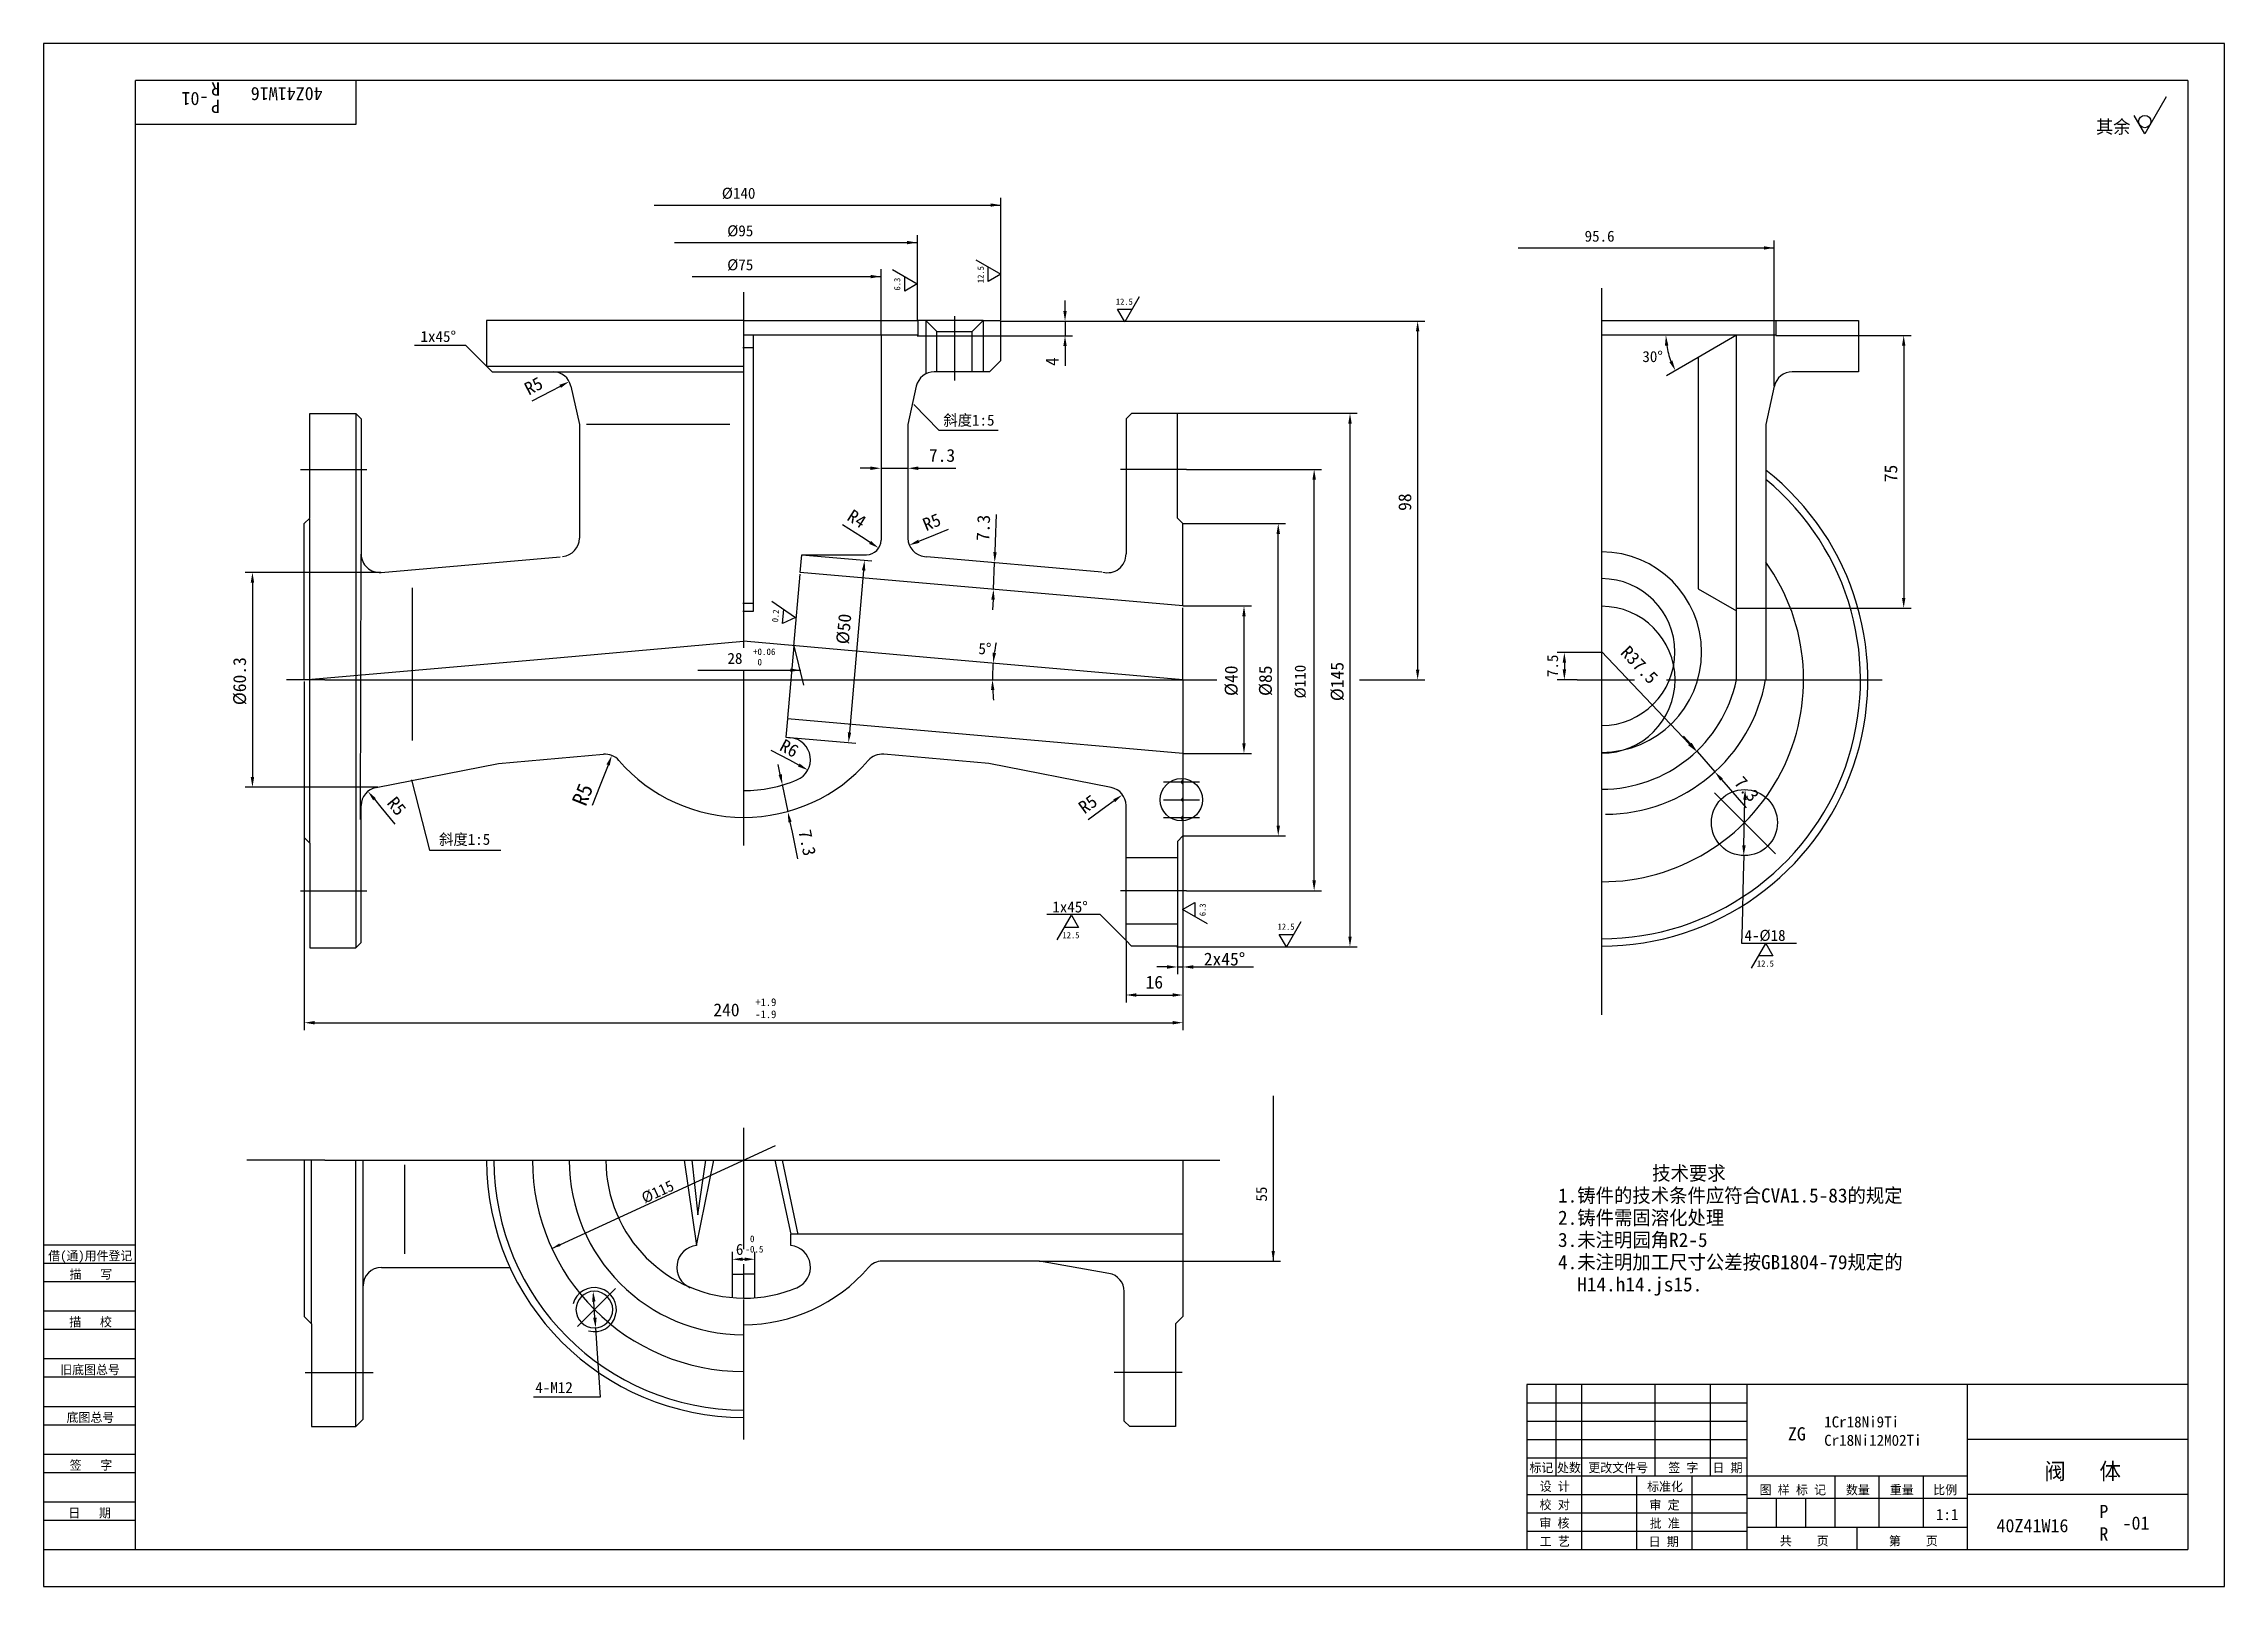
# Model space of a CAD drawing. Header units: metres. Extents: x 0 to 594, y 0 to 420.
import ezdxf

# ---------------------------------------------------------------- set-up
doc = ezdxf.new("R2010")
doc.units = ezdxf.units.M
for name, color, linetype in [('B', 3, 'Continuous'), ('C', 6, 'Continuous'), ('D', 1, 'Continuous'), ('FL', 5, 'Continuous'), ('HA', 5, 'Continuous'), ('T', 7, 'Continuous'), ('TL', 4, 'Continuous')]:
    doc.layers.add(name, color=color, linetype=linetype)

# ---------------------------------------------------------------- blocks, each defined once
blk = doc.blocks.new('TUKUN2')
at = {"layer": 'FL'}
for p, q in [((594, 420), (0, 420)), ((0, 420), (0, 0)), ((594, 0), (594, 420)), ((0, 83), (25, 83)), ((0, 75), (25, 75)), ((0, 70), (25, 70)), ((0, 62), (25, 62)), ((0, 57), (25, 57)), ((412, 30), (412, 55)), ((419, 10), (419, 55)), ((439, 30), (439, 55)), ((454, 30), (454, 55)), ((0, 49), (25, 49)), ((404, 50), (464, 50)), ((0, 44), (25, 44)), ((404, 45), (464, 45)), ((0, 36), (25, 36)), ((404, 40), (464, 40)), ((0, 31), (25, 31)), ((404, 35), (464, 35)), ((449, 10), (449, 30)), ((404, 25), (464, 25)), ((0, 23), (25, 23)), ((0, 18), (25, 18)), ((404, 20), (464, 20)), ((404, 15), (464, 15)), ((0, 0), (594, 0))]:
    blk.add_line(p, q, dxfattribs=at)
at = {"layer": 'TL'}
for p, q in [((584, 410), (25, 410)), ((25, 10), (25, 410)), ((85, 410), (85, 398)), ((584, 410), (584, 10)), ((85, 398), (25, 398)), ((0, 93), (25, 93)), ((0, 88), (25, 88)), ((584, 55), (404, 55)), ((404, 55), (404, 10)), ((464, 10), (464, 55)), ((524, 10), (524, 55)), ((584, 40), (524, 40)), ((524, 30), (404, 30)), ((434, 10), (434, 30)), ((488, 16), (488, 30)), ((500, 16), (500, 30)), ((512, 16), (512, 30)), ((464, 24), (524, 24)), ((472, 16), (472, 24)), ((480, 16), (480, 24)), ((584, 25), (524, 25)), ((524, 16), (464, 16)), ((494, 10), (494, 16)), ((0, 10), (584, 10))]:
    blk.add_line(p, q, dxfattribs=at)
at = {"layer": 'T'}
for s, p in [('借(通)用件登记', (1.26, 88.76)), ('描   写', (7.09, 83.76)), ('描   校', (6.98, 70.76)), ('旧底图总号', (4.52, 57.76)), ('底图总号', (6.25, 44.76)), ('签   字', (7.1, 31.76)), ('标记', (404.71, 31.07)), ('处数', (412.22, 31.07)), ('更改文件号', (420.75, 31.07)), ('签 字', (442.53, 31.07)), ('日 期', (454.57, 31.07)), ('校 对', (407.48, 20.99)), ('设 计', (407.5, 25.99)), ('标准化', (436.77, 25.93)), ('审 定', (437.39, 20.93)), ('图 样 标 记', (467.4, 25.04)), ('数量', (490.92, 25.04)), ('重量', (502.88, 25.04)), ('比例', (514.7, 25.04)), ('日   期', (6.72, 18.76)), ('审 核', (407.41, 15.99)), ('批 准', (437.46, 15.93)), ('工 艺', (407.52, 10.99)), ('日 期', (437.18, 10.93)), ('共    页', (472.91, 11.13)), ('第    页', (502.62, 11.13))]:
    blk.add_text(s, height=2.5, dxfattribs=at).set_placement(p)

msp = doc.modelspace()

# ---------------------------------------------------------------- linework, layer by layer
at = {"layer": 'B'}
msp.add_arc((424.38, 246.82), 20, 270, 359.99, dxfattribs=at)
at = {"layer": 'C'}
for p, q in [((190.67, 352.36), (190.67, 255.52)), ((424.38, 353.47), (424.38, 217.02)), ((248.11, 345.78), (248.11, 328.29)), ((70, 304.1), (88.02, 304.1)), ((311.34, 304.1), (293.32, 304.1)), ((140.75, 252.92), (190.67, 257.29)), ((240.59, 252.92), (190.67, 257.29)), ((71.01, 246.82), (140.75, 252.92)), ((310.32, 246.82), (240.59, 252.92)), ((76.6, 246.82), (66.17, 246.82)), ((76.6, 246.82), (319.56, 246.82)), ((190.67, 249.42), (190.67, 216.72)), ((417.75, 246.82), (433.3, 246.82)), ((442.01, 246.82), (500.82, 246.82)), ((190.67, 216.72), (190.67, 209.38)), ((305.03, 219.07), (314.81, 219.07)), ((305.03, 214.17), (314.81, 214.17)), ((424.38, 216.84), (424.38, 210.41)), ((455.16, 216.04), (468.92, 202.27)), ((190.67, 209.38), (190.67, 201.74)), ((305.03, 209.28), (314.81, 209.28)), ((424.38, 210.41), (424.38, 155.57)), ((468.92, 202.27), (471.75, 199.44)), ((70, 189.38), (88.02, 189.38)), ((311.34, 189.38), (293.32, 189.38)), ((190.67, 124.79), (190.67, 94.35)), ((76.6, 116), (55.36, 116)), ((76.6, 116), (292.44, 116)), ((292.44, 116), (320.4, 116)), ((190.67, 94.35), (190.67, 91.81)), ((190.67, 87.72), (190.67, 78.5)), ((155.74, 81.07), (145.41, 70.74)), ((190.67, 78.08), (190.67, 71.33)), ((190.67, 71.2), (190.67, 53.33)), ((71.23, 58.18), (89.78, 58.18)), ((310.11, 58.18), (291.56, 58.18)), ((190.67, 53.33), (190.67, 40.02))]:
    msp.add_line(p, q, dxfattribs=at)
for centre, radius, start, end in [((424.38, 246.82), 55, 270, 35.56), ((190.67, 116), 57.5, 180, 270)]:
    msp.add_arc(centre, radius, start, end, dxfattribs=at)
at = {"layer": 'D'}
for p, q in [((578.17, 405.54), (572.32, 395.4)), ((572.32, 395.4), (569.39, 400.47)), ((166.29, 376.05), (260.74, 376.05)), ((260.74, 344.78), (260.74, 378.05)), ((171.81, 365.84), (238.01, 365.84)), ((238.01, 344.78), (238.01, 367.84)), ((401.65, 364.38), (471.41, 364.38)), ((471.41, 326.75), (471.41, 366.38)), ((176.67, 356.58), (228.11, 356.58)), ((228.11, 340.59), (228.11, 358.58)), ((231.19, 358.49), (237.95, 354.58)), ((234.57, 352.63), (234.57, 356.53)), ((253.94, 361.14), (260.7, 357.24)), ((257.32, 355.28), (257.32, 359.19)), ((260.7, 357.24), (257.32, 355.28)), ((237.95, 354.58), (234.57, 352.63)), ((298.39, 351.05), (294.49, 344.29)), ((240.3, 344.67), (240.3, 330.12)), ((255.91, 344.67), (255.91, 330.73)), ((278.21, 347.24), (278.21, 350.04)), ((292.54, 347.67), (296.44, 347.67)), ((294.49, 344.29), (292.54, 347.67)), ((237.93, 340.44), (280.21, 340.44)), ((260.72, 344.44), (280.21, 344.44)), ((278.21, 344.44), (278.21, 340.44)), ((280.21, 344.44), (376.26, 344.44)), ((374.26, 341.64), (374.26, 249.61)), ((471.8, 340.56), (508.65, 340.56)), ((115.01, 337.83), (101.04, 337.83)), ((120.67, 332.17), (115.01, 337.83)), ((278.21, 337.64), (278.21, 334.84)), ((278.21, 334.84), (278.21, 332.25)), ((450.68, 334.59), (442.02, 329.59)), ((506.65, 337.76), (506.65, 269.09)), ((138.22, 325.39), (132.98, 322.63)), ((140.7, 326.7), (138.22, 325.39)), ((237.02, 321.78), (243.83, 314.77)), ((308.7, 319.37), (357.83, 319.37)), ((355.83, 316.57), (355.83, 176.92)), ((243.83, 314.77), (259.98, 314.77)), ((225.22, 304.4), (222.42, 304.4)), ((228.02, 304.4), (235.45, 304.4)), ((238.25, 304.4), (241.05, 304.4)), ((241.05, 304.4), (248.48, 304.4)), ((311.34, 304.1), (348.07, 304.1)), ((346.07, 192.18), (346.07, 301.3)), ((259.28, 284.36), (259.59, 291.77)), ((222.76, 285.7), (217.63, 288.98)), ((225.12, 284.19), (222.76, 285.7)), ((238.38, 284.52), (240.96, 285.59)), ((240.96, 285.59), (246.44, 287.86)), ((310.32, 289.32), (338.29, 289.32)), ((336.29, 207.12), (336.29, 286.52)), ((206.49, 280.84), (225.59, 279.17)), ((259.16, 281.56), (259.28, 284.36)), ((91.83, 276.06), (54.88, 276.06)), ((56.88, 273.26), (56.88, 220.37)), ((223.36, 276.55), (219.5, 232.48)), ((258.73, 271.44), (259.04, 278.76)), ((198.39, 268.26), (204.78, 263.78)), ((258.61, 268.65), (258.49, 265.85)), ((201.25, 262.13), (201.59, 266.02)), ((204.78, 263.78), (201.25, 262.13)), ((310.32, 266.9), (328.96, 266.9)), ((326.96, 264.1), (326.96, 229.54)), ((461.08, 266.29), (508.65, 266.29)), ((204.33, 256.09), (206.94, 245.32)), ((424.3, 254.27), (412.22, 254.27)), ((414.22, 251.47), (414.22, 249.62)), ((448.26, 229.35), (424.38, 254.52)), ((178.16, 249.42), (206.21, 249.42)), ((358.39, 246.81), (376.26, 246.81)), ((417.75, 246.82), (412.22, 246.82)), ((203.23, 224.89), (198.15, 227.6)), ((202.15, 231.19), (221.25, 229.52)), ((310.32, 226.74), (328.96, 226.74)), ((448.54, 229.37), (446.69, 231.47)), ((450.38, 227.26), (455.18, 221.77)), ((153.75, 223.61), (151.56, 218.11)), ((200.65, 221), (200.09, 223.75)), ((205.7, 223.58), (203.23, 224.89)), ((91.08, 217.57), (54.88, 217.57)), ((90.12, 214.28), (91.89, 212.11)), ((100.22, 219.56), (105.1, 200.39)), ((151.56, 218.11), (149.37, 212.6)), ((201.21, 218.26), (202.73, 210.83)), ((291.6, 213.87), (289.34, 212.22)), ((457.03, 219.67), (458.87, 217.56)), ((458.87, 217.56), (463.76, 211.97)), ((463.13, 201.73), (463.41, 214.13)), ((91.89, 212.11), (95.65, 207.53)), ((203.3, 208.08), (203.86, 205.34)), ((289.34, 212.22), (284.56, 208.72)), ((71.01, 203.83), (71.01, 151.45)), ((203.86, 205.34), (205.35, 198.07)), ((310.32, 204.32), (338.29, 204.32)), ((310.32, 204.32), (310.32, 166.63)), ((105.1, 200.39), (124.58, 200.39)), ((463.07, 198.93), (462.94, 193.33)), ((462.94, 193.33), (462.64, 180.08)), ((310.23, 184.24), (313.61, 186.19)), ((316.99, 180.34), (310.23, 184.24)), ((311.34, 189.38), (348.07, 189.38)), ((313.61, 186.19), (313.61, 182.29)), ((287.75, 182.89), (273.29, 182.89)), ((276.04, 175.99), (279.95, 182.75)), ((281.9, 179.37), (278, 179.37)), ((279.95, 182.75), (281.9, 179.37)), ((294.83, 175.82), (287.75, 182.89)), ((342.44, 180.89), (338.53, 174.13)), ((462.64, 180.08), (462.45, 175.12)), ((294.83, 175.82), (294.83, 158.99)), ((308.7, 174.12), (357.83, 174.12)), ((308.83, 174.32), (308.83, 166.63)), ((336.58, 177.51), (340.49, 177.51)), ((338.53, 174.13), (336.58, 177.51)), ((462.45, 175.12), (477.42, 175.12)), ((465.2, 168.28), (469.1, 175.04)), ((469.1, 175.04), (471.05, 171.66)), ((306.03, 168.63), (303.23, 168.63)), ((308.83, 168.63), (310.32, 168.63)), ((310.32, 166.63), (310.32, 158.99)), ((313.12, 168.63), (315.92, 168.63)), ((315.92, 168.63), (329.51, 168.63)), ((471.05, 171.66), (467.15, 171.66)), ((297.63, 160.99), (307.52, 160.99)), ((310.32, 158.99), (310.32, 151.45)), ((73.81, 153.45), (307.52, 153.45)), ((334.92, 133.57), (334.92, 88.49)), ((138.42, 92), (199.38, 120)), ((187.6, 84.98), (187.6, 91.05)), ((193.73, 84.98), (193.73, 91.05)), ((190.4, 89.05), (190.93, 89.05)), ((271.18, 88.49), (336.92, 88.49)), ((150.16, 73.14), (149.86, 77.53)), ((150.35, 70.35), (150.73, 64.76)), ((150.73, 64.76), (151.62, 51.54)), ((151.62, 51.54), (133.41, 51.54))]:
    msp.add_line(p, q, dxfattribs=at)
msp.add_circle((572.32, 398.78), 1.69, dxfattribs=at)
for centre, radius, start, end in [((461.08, 340.59), 19.19, 188.37, 201.63), ((310.32, 246.82), 51.88, 168.81, 171.91), ((310.32, 246.82), 51.88, 175, 180), ((310.32, 246.82), 51.88, 183.09, 186.19)]:
    msp.add_arc(centre, radius, start, end, dxfattribs=at)
for points in [[(257.94, 376.5), (260.74, 376.05), (257.94, 375.6)], [(235.21, 366.29), (238.01, 365.84), (235.21, 365.39)], [(468.61, 364.83), (471.41, 364.38), (468.61, 363.93)], [(225.31, 357.03), (228.11, 356.58), (225.31, 356.13)], [(277.74, 347.24), (278.68, 347.24), (278.21, 344.44)], [(277.74, 337.64), (278.68, 337.64), (278.21, 340.44)], [(373.79, 341.64), (374.73, 341.64), (374.26, 344.44)], [(441.62, 337.76), (442.55, 337.83), (441.88, 340.59)], [(506.18, 337.76), (507.11, 337.76), (506.65, 340.56)], [(443.66, 333.71), (442.82, 333.31), (444.46, 330.99)], [(140.91, 326.29), (140.48, 327.11), (143.17, 328)], [(355.37, 316.57), (356.3, 316.57), (355.83, 319.37)], [(225.22, 304.87), (225.22, 303.93), (228.02, 304.4)], [(238.25, 304.87), (238.25, 303.93), (235.45, 304.4)], [(345.6, 301.3), (346.54, 301.3), (346.07, 304.1)], [(335.82, 286.52), (336.76, 286.52), (336.29, 289.32)], [(222.89, 276.59), (223.82, 276.51), (223.6, 279.34)], [(224.87, 283.8), (225.37, 284.59), (227.48, 282.68)], [(238.56, 284.09), (238.2, 284.95), (235.79, 283.45)], [(258.69, 281.58), (259.62, 281.54), (259.04, 278.76)], [(56.41, 273.26), (57.35, 273.26), (56.88, 276.06)], [(258.14, 268.67), (259.07, 268.63), (258.73, 271.44)], [(506.18, 269.09), (507.11, 269.09), (506.65, 266.29)], [(326.49, 264.1), (327.42, 264.1), (326.96, 266.9)], [(203.41, 249.87), (206.21, 249.42), (203.41, 248.97)], [(259.42, 254.07), (258.5, 254.18), (258.64, 251.34)], [(373.79, 249.61), (374.73, 249.61), (374.26, 246.81)], [(413.76, 251.47), (414.69, 251.47), (414.22, 254.27)], [(413.76, 249.62), (414.69, 249.62), (414.22, 246.82)], [(258.05, 244.01), (258.99, 244.03), (258.44, 246.82)], [(219.04, 232.52), (219.97, 232.44), (219.26, 229.69)], [(154.18, 223.44), (153.31, 223.78), (154.78, 226.21)], [(326.49, 229.54), (327.42, 229.54), (326.96, 226.74)], [(447.92, 229.03), (448.59, 229.67), (450.18, 227.32)], [(448.89, 229.67), (448.19, 229.06), (450.38, 227.26)], [(56.41, 220.37), (57.35, 220.37), (56.88, 217.57)], [(201.11, 221.1), (200.19, 220.91), (201.21, 218.26)], [(205.48, 223.16), (205.92, 223.99), (208.17, 222.26)], [(457.38, 219.97), (456.68, 219.36), (455.18, 221.77)], [(89.76, 213.98), (90.48, 214.57), (88.34, 216.44)], [(291.88, 213.5), (291.33, 214.25), (293.86, 215.53)], [(463.87, 214.12), (462.94, 214.14), (463.47, 216.93)], [(203.75, 208.18), (202.84, 207.99), (202.73, 210.83)], [(335.82, 207.12), (336.76, 207.12), (336.29, 204.32)], [(463.6, 201.72), (462.66, 201.74), (463.07, 198.93)], [(345.6, 192.18), (346.54, 192.18), (346.07, 189.38)], [(355.37, 176.92), (356.3, 176.92), (355.83, 174.12)], [(306.03, 169.1), (306.03, 168.16), (308.83, 168.63)], [(313.12, 169.1), (313.12, 168.16), (310.32, 168.63)], [(297.63, 161.46), (297.63, 160.52), (294.83, 160.99)], [(307.52, 161.46), (307.52, 160.52), (310.32, 160.99)], [(73.81, 153.92), (73.81, 152.99), (71.01, 153.45)], [(307.52, 153.92), (307.52, 152.99), (310.32, 153.45)], [(140.5, 93.38), (138.42, 92), (140.82, 92.67)], [(190.4, 89.52), (190.4, 88.59), (187.6, 89.05)], [(190.93, 89.52), (190.93, 88.59), (193.73, 89.05)], [(335.37, 91.29), (334.92, 88.49), (334.47, 91.29)], [(149.4, 77.5), (150.33, 77.57), (149.67, 80.33)], [(149.69, 73.11), (150.63, 73.18), (150.35, 70.35)]]:
    msp.add_solid(points, dxfattribs=at)
at = {"layer": 'FL'}
msp.add_arc((150.01, 75.34), 6, 255, 165, dxfattribs=at)
at = {"layer": 'HA'}
msp.add_circle((309.9, 214.15), 5.78, dxfattribs=at)
at = {"layer": 'TL'}
for p, q in [((120.67, 344.67), (120.67, 332.17)), ((190.67, 344.67), (120.67, 344.67)), ((190.67, 344.67), (238.23, 344.67)), ((255.91, 344.67), (237.91, 344.67)), ((243.3, 341.67), (240.3, 344.67)), ((252.91, 341.67), (255.91, 344.67)), ((255.91, 344.67), (260.67, 344.67)), ((260.67, 344.67), (260.67, 333.67)), ((424.38, 344.67), (471.86, 344.67)), ((471.86, 344.67), (494.38, 344.67)), ((494.38, 344.67), (494.38, 330.67)), ((228.11, 340.59), (190.65, 340.59)), ((193.23, 340.44), (193.23, 265.44)), ((228.11, 340.59), (228.11, 284.84)), ((238.11, 340.59), (228.11, 340.59)), ((238.11, 344.52), (238.11, 340.59)), ((243.3, 341.67), (252.91, 341.67)), ((243.3, 330.73), (243.3, 341.67)), ((252.91, 330.73), (252.91, 341.67)), ((461.82, 340.59), (424.36, 340.59)), ((461.08, 340.59), (450.68, 334.59)), ((461.08, 246.82), (461.08, 340.62)), ((471.82, 340.59), (461.82, 340.59)), ((471.82, 344.52), (471.82, 340.59)), ((190.44, 337.24), (193.23, 337.24)), ((257.67, 330.67), (260.67, 333.67)), ((450.68, 334.59), (450.68, 271.59)), ((120.67, 332.17), (190.77, 332.17)), ((122.17, 330.67), (120.67, 332.17)), ((122.17, 330.67), (138.75, 330.67)), ((138.75, 330.67), (190.77, 330.67)), ((143.63, 326.75), (145.93, 316.34)), ((237.71, 326.75), (235.41, 316.34)), ((252.91, 330.67), (242.59, 330.67)), ((257.67, 330.67), (252.91, 330.67)), ((471.41, 326.75), (469.12, 316.34)), ((494.38, 330.67), (476.3, 330.67)), ((72.51, 319.32), (85.01, 319.32)), ((72.51, 290.82), (72.51, 319.32)), ((85.01, 319.32), (85.01, 173.83)), ((85.01, 319.32), (86.51, 317.82)), ((86.51, 317.82), (86.51, 281.04)), ((145.93, 316.34), (145.93, 285.36)), ((147.84, 316.37), (186.92, 316.37)), ((235.41, 316.34), (235.41, 285.36)), ((296.33, 319.32), (294.83, 317.82)), ((294.83, 317.82), (294.83, 281.07)), ((308.83, 319.32), (296.33, 319.32)), ((308.83, 290.82), (308.83, 319.32)), ((469.12, 316.34), (469.12, 285.36)), ((71.01, 289.32), (72.51, 290.82)), ((71.01, 246.82), (71.01, 289.32)), ((72.51, 202.33), (72.51, 290.58)), ((310.32, 289.32), (308.83, 290.82)), ((310.32, 266.9), (310.32, 289.32)), ((469.12, 285.36), (469.12, 247.01)), ((86.34, 208.78), (86.51, 281.04)), ((91.95, 276.06), (140.73, 280.32)), ((206.07, 276.02), (206.49, 280.84)), ((206.49, 280.84), (224.11, 280.84)), ((239.97, 280.38), (240.61, 280.32)), ((288.28, 276.15), (240.61, 280.32)), ((204.32, 255.93), (206.04, 275.6)), ((310.32, 266.9), (206.07, 276.02)), ((100.42, 271.8), (100.42, 230.3)), ((190.44, 267.68), (193.23, 267.68)), ((450.68, 271.59), (461.08, 265.59)), ((193.23, 265.44), (190.44, 265.44)), ((310.32, 246.82), (310.32, 266.43)), ((204.33, 256.09), (202.6, 236.34)), ((71.01, 246.33), (71.01, 203.83)), ((310.32, 246.82), (310.32, 226.75)), ((202.59, 236.17), (202.15, 231.19)), ((310.32, 226.74), (202.59, 236.17)), ((123.86, 224.04), (152.5, 226.54)), ((202.15, 231.19), (203.5, 231.05)), ((257.47, 224.04), (228.84, 226.54)), ((310.32, 226.74), (310.32, 204.32)), ((90.55, 217.48), (123.86, 224.04)), ((290.79, 217.48), (257.47, 224.04)), ((310.32, 219.53), (309.82, 219.03)), ((310.32, 218.5), (309.82, 219)), ((310.32, 214.67), (309.82, 214.17)), ((310.32, 213.67), (309.82, 214.17)), ((86.51, 175.33), (86.51, 212.62)), ((294.83, 198.41), (294.83, 212.58)), ((310.32, 209.74), (309.82, 209.24)), ((310.32, 208.71), (309.82, 209.21)), ((71.01, 203.83), (72.51, 202.33)), ((72.51, 202.33), (72.51, 173.83)), ((310.32, 204.32), (308.83, 202.82)), ((308.83, 202.82), (308.83, 198.41)), ((294.83, 180.37), (294.83, 198.41)), ((294.9, 198.41), (308.82, 198.41)), ((308.83, 198.41), (308.83, 180.37)), ((294.83, 175.82), (294.83, 180.37)), ((294.9, 180.36), (308.82, 180.36)), ((308.83, 180.37), (308.83, 174.32)), ((72.51, 173.83), (85.01, 173.83)), ((85.01, 173.83), (86.51, 175.33)), ((296.33, 174.32), (294.83, 175.82)), ((308.83, 174.32), (296.33, 174.32)), ((71.01, 116), (71.01, 73.5)), ((73.01, 71.5), (73.01, 116.16)), ((85.01, 43.5), (85.01, 116.16)), ((87.01, 81.85), (87.01, 116.16)), ((98.33, 114.78), (98.33, 90.49)), ((174.5, 116.05), (177.84, 92.82)), ((176.52, 116.05), (178.16, 101.14)), ((177.84, 92.82), (182.55, 116.05)), ((178.16, 101.14), (180.34, 116.05)), ((199.18, 116.05), (203.5, 95.84)), ((201.19, 116.05), (205.39, 95.75)), ((310.32, 116), (310.32, 95.69)), ((203.5, 92.82), (203.5, 95.84)), ((310.21, 95.84), (203.5, 95.84)), ((310.32, 95.69), (310.32, 73.5)), ((92.01, 86.85), (127.03, 86.85)), ((187.6, 84.98), (190.57, 84.98)), ((187.6, 78.62), (187.6, 84.98)), ((193.73, 84.98), (190.77, 84.98)), ((193.73, 78.62), (193.73, 84.98)), ((271.22, 88.54), (228.43, 88.54)), ((290.19, 85.2), (271.22, 88.54)), ((87.01, 45.5), (87.01, 81.85)), ((294.32, 45), (294.32, 80.27)), ((71.01, 73.5), (73.01, 71.5)), ((73.01, 71.5), (73.01, 43.5)), ((310.32, 73.5), (308.32, 71.5)), ((308.32, 71.5), (308.32, 43.5)), ((73.01, 43.5), (85.01, 43.5)), ((85.01, 43.5), (87.01, 45.5)), ((294.32, 45), (295.82, 43.5)), ((308.32, 43.5), (295.82, 43.5))]:
    msp.add_line(p, q, dxfattribs=at)
for points in [[(288.48, 276.14, 0.5), (294.83, 281.07, 0.5)], [(155.01, 75.34, 1), (145.01, 75.34, 1), (155.01, 75.34, 1)]]:
    msp.add_lwpolyline(points, format="xyb", dxfattribs=at)
msp.add_circle((463.27, 207.93), 9, dxfattribs=at)
for centre, radius, start, end in [((138.75, 325.67), 5, 12.44, 90), ((242.59, 325.67), 5, 90, 167.56), ((476.3, 325.67), 5, 90, 167.56), ((424.38, 246.82), 72.5, 270, 51.89), ((424.38, 246.82), 70.5, 270, 50.61), ((140.93, 285.36), 5, 275, 360), ((240.41, 285.36), 5, 180, 265), ((91.51, 281.04), 5, 180, 275), ((224.11, 284.84), 4, 270, 0), ((424.32, 254.35), 27.3, 270.11, 89.89), ((424.32, 254.35), 20, 270.15, 89.85), ((424.38, 246.82), 20, 0, 90), ((424.38, 254.52), 37.5, 270, 348.15), ((425.4, 254.52), 44.3, 270, 349.99), ((152.93, 221.56), 5, 40.87, 95), ((202.88, 225.08), 6, 292.65, 84.09), ((228.4, 221.56), 5, 85, 139.13), ((190.59, 254.15), 44.8, 220.87, 270.1), ((190.75, 254.15), 44.8, 269.9, 319.13), ((91.51, 212.58), 5, 101.14, 180), ((190.75, 254.15), 37.5, 269.9, 292.65), ((289.83, 212.58), 5, 360, 78.86), ((190.67, 116), 70, 180, 270), ((190.67, 116), 68, 180, 270), ((190.67, 116), 47.5, 180, 270), ((190.67, 116), 37.5, 180, 270), ((178.46, 86.85), 6, 95.91, 247.35), ((202.88, 86.85), 6, 292.65, 84.09), ((92.01, 81.85), 5, 90, 180), ((190.67, 116), 44.8, 270, 319.32), ((228.43, 83.54), 5, 90, 139.32), ((289.32, 80.27), 5, 0, 80.02), ((190.75, 115.92), 37.5, 269.9, 292.65)]:
    msp.add_arc(centre, radius, start, end, dxfattribs=at)

# ---------------------------------------------------------------- block references
at = {"layer": 'D'}
msp.add_blockref('TUKUN2', (0, 0), dxfattribs=at)

# ---------------------------------------------------------------- texts
for s, height, rotation, p in [('-01', 3.6, 180, (44.9, 406.79)), ('R', 3.6, 180, (48.07, 409.45)), ('P', 3.6, 180, (48.07, 404.71)), ('40Z41W16', 3.6, 180, (76.01, 408.12)), ('12.5', 1.7, 90, (256.09, 354.81)), ('6.3', 1.7, 90, (233.34, 352.8)), ('4', 3.5, 90, (276.46, 332.25)), ('R5', 3.5, 27.77, (132.16, 324.18)), ('75', 3.5, 90, (504.9, 300.59)), ('98', 3.5, 90, (372.51, 292.79)), ('R4', 3.5, 327.4, (218.57, 290.46)), ('R5', 3.5, 22.51, (240.38, 287.24)), ('7.3', 3.5, 87.56, (257.53, 284.52)), ('0.2', 1.7, 85, (200.04, 262.41)), ('%%C50', 3.5, 85, (219.3, 256.37)), ('R37.5', 3.5, 313.48, (429.3, 254)), ('%%C60.3', 3.5, 90, (55.13, 239.9)), ('%%c40', 3.5, 90, (325.21, 242.4)), ('%%c85', 3.5, 90, (334.54, 242.4)), ('%%c110', 3, 90, (343.75, 241.74)), ('%%c145', 3.5, 90, (354.08, 240.99)), ('7.5', 3, 90, (412.51, 247.55)), ('R6', 3.5, 331.95, (200.18, 227.75)), ('7.3', 3.5, 311.2, (460.25, 218.64)), ('R5', 3.5, 309.4, (93.3, 213.15)), ('R5', 4.2, 68.3, (147.66, 212.14)), ('R5', 3.5, 36.17, (283.53, 210.14)), ('7.3', 3.5, 281.58, (205.59, 205.6)), ('6.3', 1.7, 90, (316.54, 182.46)), ('%%c115', 3, 24.67, (163.72, 104.19)), ('55', 3, 90, (333.21, 104.76))]:
    msp.add_text(s, height=height, rotation=rotation, dxfattribs=at).set_placement(p)
for s, height, p in [('其余', 3.6, (559.04, 395.56)), ('%%c140', 3, (184.73, 377.77)), ('%%C95', 3, (186.2, 367.55)), ('95.6', 3, (419.74, 366.09)), ('%%C75', 3, (186.2, 358.3)), ('12.5', 1.7, (292.06, 348.9)), ('1x45%%d', 3, (102.66, 338.78)), ('30%%d', 3, (435.47, 333.31)), ('斜度1:5', 3, (245.08, 315.99)), ('7.3', 3.5, (241.14, 306.15)), ('5%%d', 3, (254.63, 253.78)), ('28', 3, (186.27, 251.14)), ('+0.06', 1.8, (193.22, 253.54)), (' 0', 1.8, (193.22, 250.72)), ('斜度1:5', 3, (107.72, 201.87)), ('1x45%%d', 3, (274.75, 183.47)), ('12.5', 1.7, (336.11, 178.74)), ('4-%%c18', 3, (463.29, 175.73)), ('12.5', 1.7, (277.52, 176.44)), ('2x45%%d', 3.5, (316.01, 169.03)), ('12.5', 1.7, (466.67, 168.73)), ('16', 3.5, (300.16, 162.74)), ('240', 3.5, (182.42, 155.2)), ('+1.9', 2.1, (193.87, 158)), ('-1.9', 2.1, (193.87, 154.71)), ('技术要求', 3.85, (438.13, 110.55)), ('1.铸件的技术条件应符合CVA1.5-83的规定', 3.85, (412.49, 104.5)), ('2.铸件需固溶化处理', 3.85, (412.49, 98.45)), (' 0', 1.8, (191.17, 93.71)), ('3.未注明园角R2-5', 3.85, (412.49, 92.4)), ('6', 3, (188.56, 90.25)), ('-0.5', 1.8, (191.17, 90.89)), ('4.未注明加工尺寸公差按GB1804-79规定的', 3.85, (412.49, 86.35)), ('  H14.h14.js15.', 3.85, (412.49, 80.3)), ('4-M12', 3, (133.94, 52.64)), ('ZG', 3.6, (475.1, 39.73)), ('1Cr18Ni9Ti', 3, (484.99, 43.27)), ('Cr18Ni12M02Ti', 3, (484.99, 38.27)), ('阀   体', 4.5, (544.94, 29.1)), ('1:1', 3, (515.42, 18.06)), ('40Z41W16', 3.6, (531.93, 14.74)), ('P', 3.6, (559.93, 18.58)), ('-01', 3.6, (566.25, 15.44)), ('R', 3.6, (559.93, 12.48))]:
    msp.add_text(s, height=height, dxfattribs=at).set_placement(p)

doc.saveas('drawing.dxf')
